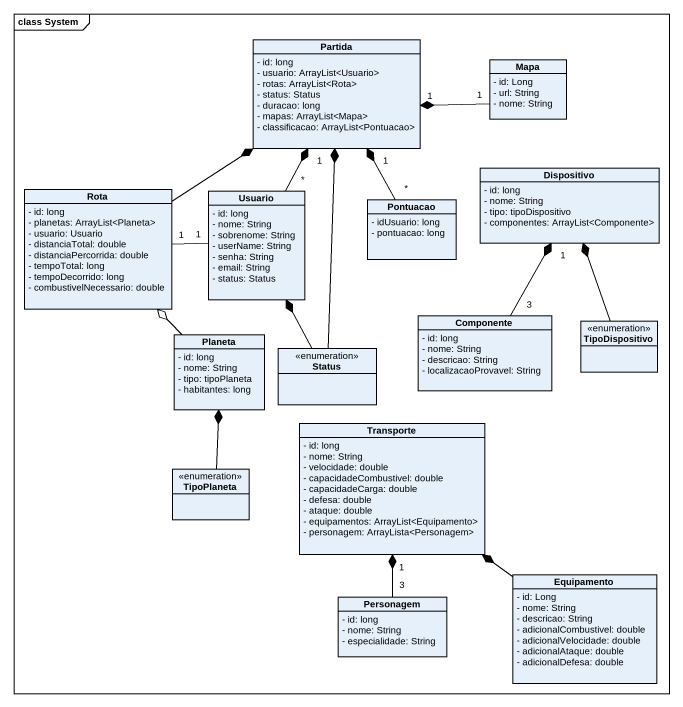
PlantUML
@startuml
mainframe class System
hide circle
hide empty members
skinparam classAttributeIconSize 0
class Partida {
  - id: long
  - usuario: ArrayList<Usuario>
  - rotas: ArrayList<Rota>
  - status: Status
  - duracao: long
  - mapas: ArrayList<Mapa>
  - classificacao: ArrayList<Pontuacao>
}
class Mapa {
  - id: Long
  - url: String
  - nome: String
}
class Rota {
  - id: long
  - planetas: ArrayList<Planeta>
  - usuario: Usuario
  - distanciaTotal: double
  - distanciaPercorrida: double
  - tempoTotal: long
  - tempoDecorrido: long
  - combustivelNecessario: double
}
class Usuario {
  - id: long
  - nome: String
  - sobrenome: String
  - userName: String
  - senha: String
  - email: String
  - status: Status
}
class Dispositivo {
  - id: long
  - nome: String
  - tipo: tipoDispositivo
  - componentes: ArrayList<Componente>
}
class Pontuacao {
  - idUsuario: long
  - pontuacao: long
}
class Planeta {
  - id: long
  - nome: String
  - tipo: tipoPlaneta
  - habitantes: long
}
enum Status
class Componente {
  - id: long
  - nome: String
  - descricao: String
  - localizacaoProvavel: String
}
enum TipoDispositivo
class Transporte {
  - id: long
  - nome: String
  - velocidade: double
  - capacidadeCombustivel: double
  - capacidadeCarga: double
  - defesa: double
  - ataque: double
  - equipamentos: ArrayList<Equipamento>
  - personagem: ArrayLista<Personagem>
}
enum TipoPlaneta
class Equipamento {
  - id: Long
  - nome: String
  - descricao: String
  - adicionalCombustivel: double
  - adicionalVelocidade: double
  - adicionalAtaque: double
  - adicionalDefesa: double
}
class Personagem {
  - id: long
  - nome: String
  - especialidade: String
}
Mapa "1" -left-* "1" Partida
Rota -up-* Partida
Rota "1" -right- "1" Usuario
Usuario "*" -up-* "1" Partida
Pontuacao "*" -up-* "1" Partida
Planeta -up-o Rota
Status -up-* Partida
Status -up-* Usuario
Componente "3" -up-* "1" Dispositivo
TipoDispositivo -up-* Dispositivo
TipoPlaneta -up-* Planeta
Equipamento -up-* Transporte
Personagem "3" -up-* "1" Transporte
@enduml
